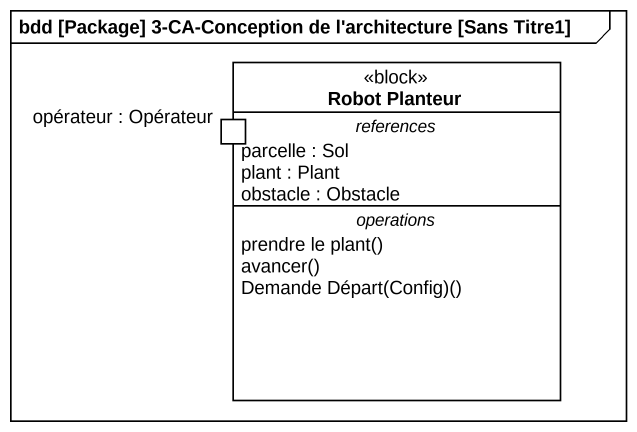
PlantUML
@startuml
mainframe bdd [Package] 3-CA-Conception de l'architecture [Sans Titre1]
hide circle
hide empty members
class "Robot Planteur" as Robot_Planteur <<block>> {
  -- references --
  parcelle : Sol
  plant : Plant
  obstacle : Obstacle
  -- operations --
  prendre le plant()
  avancer()
  Demande Départ(Config)()
  -- ports --
  opérateur : Opérateur
}
@enduml
